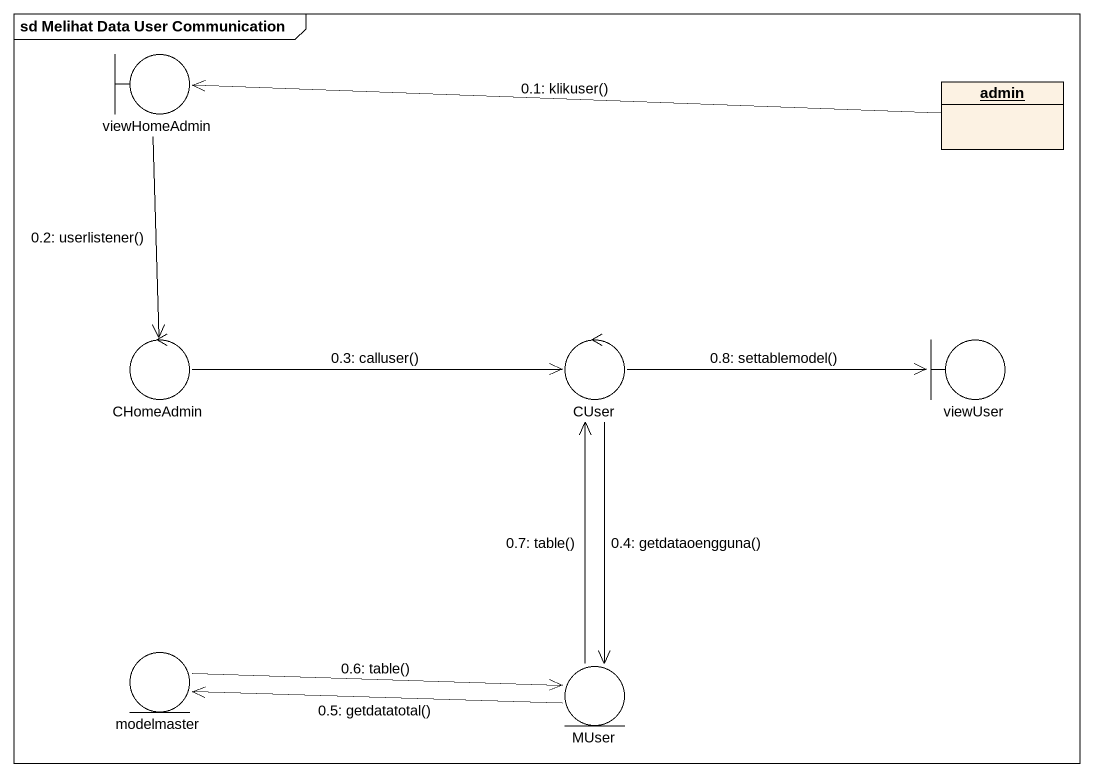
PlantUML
@startuml
mainframe sd Melihat Data User Communication
allowmixing
hide circle
hide empty members
boundary viewHomeAdmin
object admin
control CHomeAdmin
control CUser
boundary viewUser
entity modelmaster
entity MUser
admin -left-> viewHomeAdmin : 0.1: klikuser()
viewHomeAdmin --> CHomeAdmin : 0.2: userlistener()
CHomeAdmin -right-> CUser : 0.3: calluser()
CUser --> MUser : 0.4: getdataoengguna()
MUser -left-> modelmaster : 0.5: getdatatotal()
modelmaster -right-> MUser : 0.6: table()
MUser -up-> CUser : 0.7: table()
CUser -right-> viewUser : 0.8: settablemodel()
@enduml
